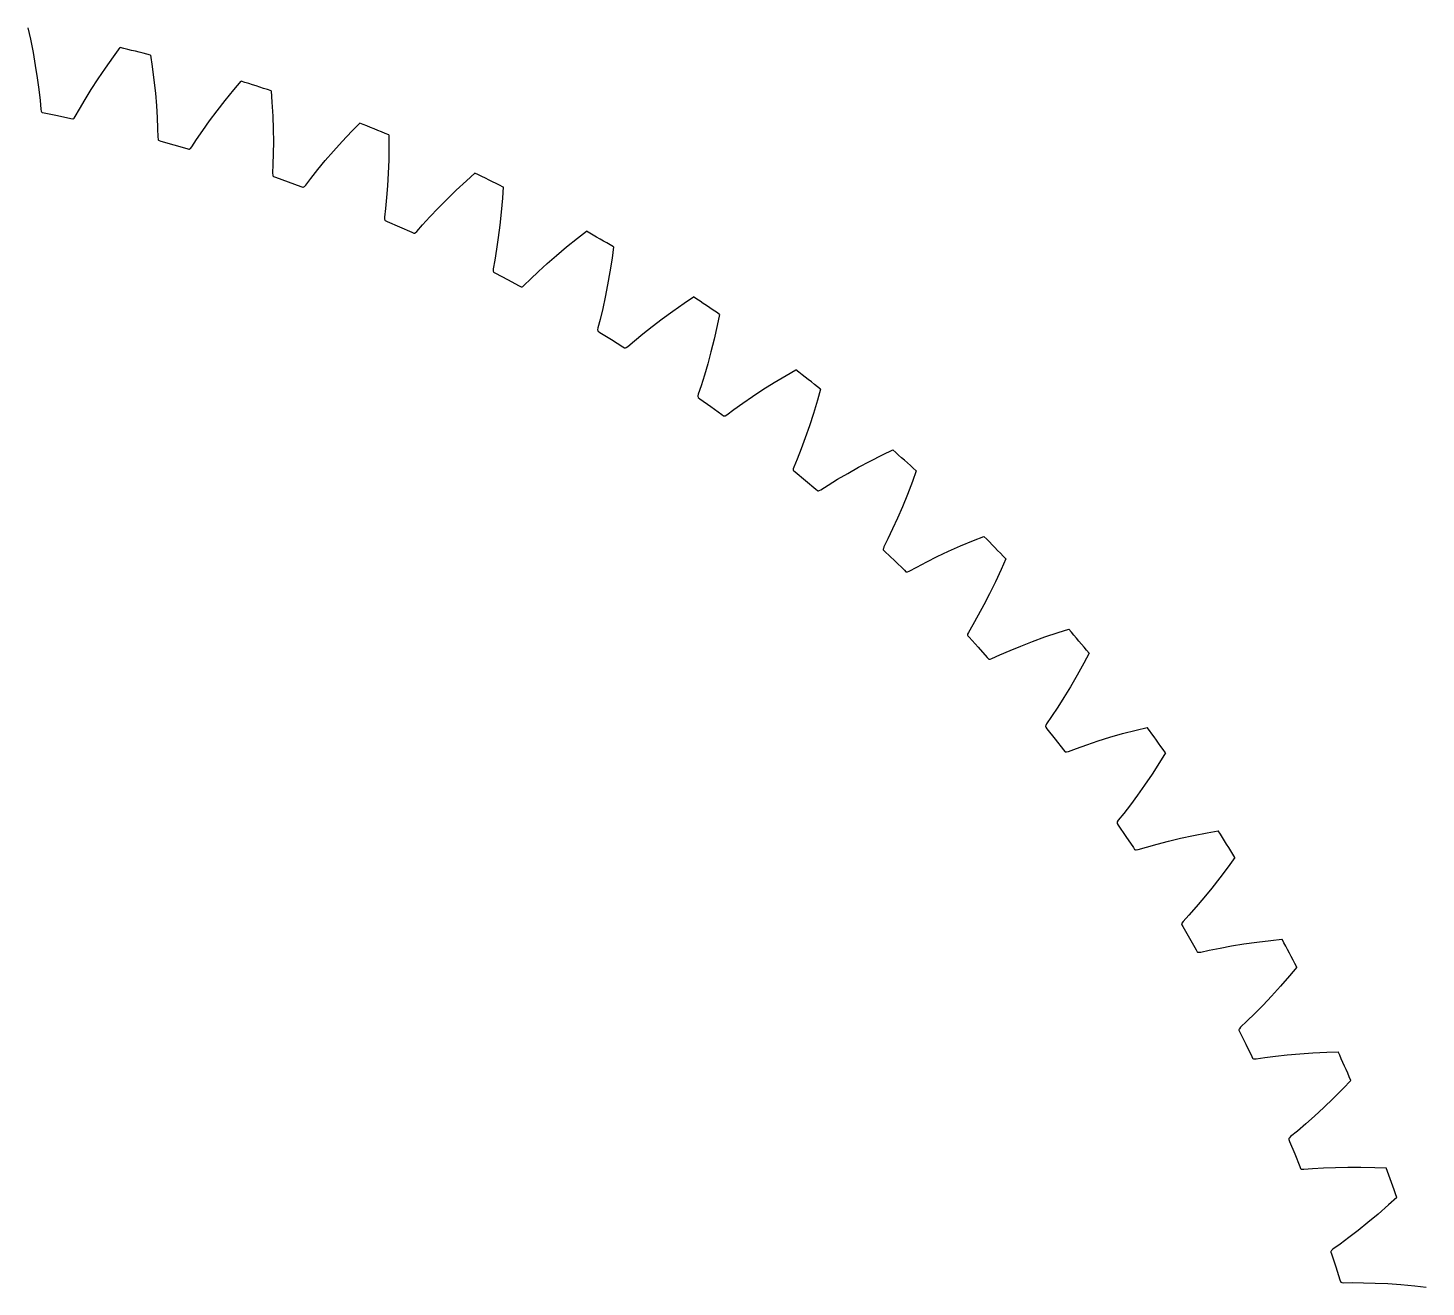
# Model space of a CAD drawing. Extents: x -46 to 53.7, y -46 to 46.
# Drawn here: x 8.38 to 44.11, y 13.07 to 45.23 of the extents above; entities that cross this region are included whole.
import ezdxf

# ---------------------------------------------------------------- set-up
doc = ezdxf.new("R2010")
doc.units = 0

msp = doc.modelspace()

# ---------------------------------------------------------------- linework, layer by layer
at = {"layer": 'layer1'}
for p, q in [((8.383, 45.23), (8.444, 44.947)), ((8.444, 44.947), (8.513, 44.599)), ((10.567, 44.496), (10.738, 44.729)), ((8.513, 44.599), (8.571, 44.267)), ((10.363, 44.206), (10.567, 44.496)), ((11.518, 44.535), (11.559, 44.249)), ((8.571, 44.267), (8.62, 43.952)), ((8.62, 43.952), (8.659, 43.655)), ((10.175, 43.926), (10.363, 44.206)), ((11.559, 44.249), (11.603, 43.896)), ((8.659, 43.655), (8.691, 43.374)), ((9.845, 43.403), (10.002, 43.658)), ((10.002, 43.658), (10.175, 43.926)), ((11.603, 43.896), (11.638, 43.561)), ((13.421, 43.375), (13.645, 43.65)), ((13.645, 43.65), (13.832, 43.871)), ((14.596, 43.623), (14.618, 43.334)), ((8.691, 43.374), (8.711, 43.152)), ((9.703, 43.159), (9.845, 43.403)), ((11.638, 43.561), (11.665, 43.244)), ((11.665, 43.244), (11.683, 42.944)), ((13.214, 43.11), (13.421, 43.375)), ((14.618, 43.334), (14.637, 42.98)), ((8.711, 43.152), (8.722, 43.105)), ((8.722, 43.105), (8.73, 43.089)), ((8.73, 43.089), (8.739, 43.077)), ((8.739, 43.077), (8.748, 43.071)), ((8.748, 43.071), (8.8, 43.06)), ((8.8, 43.06), (9.138, 42.99)), ((9.138, 42.99), (9.475, 42.917)), ((9.475, 42.917), (9.526, 42.905)), ((9.526, 42.905), (9.538, 42.907)), ((9.538, 42.907), (9.551, 42.914)), ((9.551, 42.914), (9.564, 42.926)), ((9.564, 42.926), (9.593, 42.964)), ((9.593, 42.964), (9.703, 43.159)), ((11.683, 42.944), (11.695, 42.662)), ((13.023, 42.854), (13.214, 43.11)), ((14.637, 42.98), (14.649, 42.644)), ((11.695, 42.662), (11.7, 42.439)), ((12.69, 42.377), (12.849, 42.61)), ((12.849, 42.61), (13.023, 42.854)), ((14.649, 42.644), (14.653, 42.325)), ((16.414, 42.333), (16.657, 42.592)), ((16.657, 42.592), (16.859, 42.799)), ((11.7, 42.439), (11.708, 42.391)), ((11.708, 42.391), (11.714, 42.375)), ((11.714, 42.375), (11.722, 42.363)), ((11.722, 42.363), (11.732, 42.356)), ((11.732, 42.356), (11.782, 42.341)), ((11.782, 42.341), (12.114, 42.247)), ((12.114, 42.247), (12.445, 42.151)), ((12.521, 42.143), (12.535, 42.154)), ((12.535, 42.154), (12.567, 42.191)), ((12.567, 42.191), (12.69, 42.377)), ((14.653, 42.325), (14.651, 42.025)), ((16.189, 42.083), (16.414, 42.333)), ((17.605, 42.209), (17.6, 41.854)), ((17.604, 42.498), (17.605, 42.209)), ((12.445, 42.151), (12.496, 42.136)), ((12.496, 42.136), (12.508, 42.137)), ((12.508, 42.137), (12.521, 42.143)), ((14.651, 42.025), (14.642, 41.742)), ((15.79, 41.61), (15.981, 41.841)), ((15.981, 41.841), (16.189, 42.083)), ((17.6, 41.854), (17.588, 41.518)), ((14.642, 41.742), (14.632, 41.52)), ((14.632, 41.52), (14.636, 41.471)), ((14.636, 41.471), (14.642, 41.454)), ((14.642, 41.454), (14.649, 41.442)), ((14.649, 41.442), (14.658, 41.434)), ((15.615, 41.388), (15.79, 41.61)), ((17.588, 41.518), (17.57, 41.2)), ((19.588, 41.326), (19.803, 41.519)), ((14.658, 41.434), (14.707, 41.416)), ((14.707, 41.416), (15.032, 41.299)), ((15.032, 41.299), (15.355, 41.18)), ((15.355, 41.18), (15.405, 41.162)), ((15.405, 41.162), (15.417, 41.162)), ((15.417, 41.162), (15.43, 41.167)), ((15.43, 41.167), (15.445, 41.177)), ((15.445, 41.177), (15.479, 41.211)), ((15.479, 41.211), (15.615, 41.388)), ((17.57, 41.2), (17.546, 40.9)), ((19.085, 40.851), (19.327, 41.085)), ((19.327, 41.085), (19.588, 41.326)), ((20.525, 41.167), (20.506, 40.878)), ((17.546, 40.9), (17.519, 40.619)), ((18.861, 40.625), (19.085, 40.851)), ((20.506, 40.878), (20.476, 40.525)), ((17.519, 40.619), (17.493, 40.398)), ((17.493, 40.398), (17.494, 40.349)), ((18.464, 40.198), (18.654, 40.407)), ((18.654, 40.407), (18.861, 40.625)), ((20.476, 40.525), (20.441, 40.19)), ((17.494, 40.349), (17.498, 40.332)), ((17.498, 40.332), (17.504, 40.319)), ((17.504, 40.319), (17.512, 40.311)), ((17.512, 40.311), (17.561, 40.289)), ((17.561, 40.289), (17.876, 40.15)), ((17.876, 40.15), (18.191, 40.009)), ((18.28, 39.999), (18.316, 40.031)), ((18.316, 40.031), (18.464, 40.198)), ((20.441, 40.19), (20.401, 39.874)), ((22.423, 39.859), (22.651, 40.037)), ((18.191, 40.009), (18.239, 39.987)), ((18.239, 39.987), (18.251, 39.987)), ((18.251, 39.987), (18.264, 39.991)), ((18.264, 39.991), (18.28, 39.999)), ((20.401, 39.874), (20.357, 39.577)), ((22.146, 39.637), (22.423, 39.859)), ((20.309, 39.298), (20.268, 39.079)), ((20.357, 39.577), (20.309, 39.298)), ((21.649, 39.21), (21.888, 39.42)), ((21.888, 39.42), (22.146, 39.637)), ((23.308, 39.348), (23.253, 38.998)), ((23.347, 39.635), (23.308, 39.348)), ((20.268, 39.079), (20.266, 39.031)), ((20.266, 39.031), (20.268, 39.013)), ((20.268, 39.013), (20.274, 39)), ((20.274, 39), (20.281, 38.991)), ((20.281, 38.991), (20.328, 38.966)), ((20.328, 38.966), (20.633, 38.806)), ((21.223, 38.813), (21.427, 39.008)), ((21.427, 39.008), (21.649, 39.21)), ((23.253, 38.998), (23.195, 38.666)), ((20.633, 38.806), (20.937, 38.643)), ((20.937, 38.643), (20.984, 38.618)), ((20.984, 38.618), (20.995, 38.616)), ((20.995, 38.616), (21.009, 38.619)), ((21.009, 38.619), (21.026, 38.627)), ((21.026, 38.627), (21.064, 38.656)), ((21.064, 38.656), (21.223, 38.813)), ((23.195, 38.666), (23.132, 38.353)), ((23.132, 38.353), (23.068, 38.06)), ((25.149, 38.198), (25.389, 38.359)), ((23.068, 38.06), (23.001, 37.786)), ((24.585, 37.797), (24.857, 37.995)), ((24.857, 37.995), (25.149, 38.198)), ((26.055, 37.91), (25.996, 37.627)), ((22.945, 37.57), (22.939, 37.522)), ((22.939, 37.522), (22.94, 37.504)), ((23.001, 37.786), (22.945, 37.57)), ((24.096, 37.418), (24.331, 37.604)), ((24.331, 37.604), (24.585, 37.797)), ((25.996, 37.627), (25.917, 37.28)), ((22.94, 37.504), (22.945, 37.491)), ((22.945, 37.491), (22.952, 37.481)), ((22.952, 37.481), (22.997, 37.453)), ((22.997, 37.453), (23.29, 37.272)), ((23.29, 37.272), (23.582, 37.088)), ((23.709, 37.092), (23.879, 37.238)), ((23.879, 37.238), (24.096, 37.418)), ((25.917, 37.28), (25.835, 36.954)), ((23.582, 37.088), (23.626, 37.06)), ((23.626, 37.06), (23.638, 37.057)), ((23.638, 37.057), (23.652, 37.06)), ((23.652, 37.06), (23.669, 37.066)), ((23.669, 37.066), (23.709, 37.092)), ((25.835, 36.954), (25.752, 36.646)), ((25.752, 36.646), (25.667, 36.359)), ((27.752, 36.351), (28.003, 36.494)), ((25.581, 36.089), (25.51, 35.878)), ((25.667, 36.359), (25.581, 36.089)), ((27.162, 35.99), (27.447, 36.169)), ((27.447, 36.169), (27.752, 36.351)), ((25.51, 35.878), (25.501, 35.831)), ((25.501, 35.831), (25.501, 35.813)), ((25.501, 35.813), (25.504, 35.799)), ((25.504, 35.799), (25.511, 35.789)), ((25.511, 35.789), (25.554, 35.758)), ((25.554, 35.758), (25.833, 35.556)), ((26.648, 35.646), (26.895, 35.815)), ((26.895, 35.815), (27.162, 35.99)), ((28.636, 36), (28.557, 35.722)), ((25.833, 35.556), (26.111, 35.353)), ((26.239, 35.348), (26.418, 35.481)), ((26.418, 35.481), (26.648, 35.646)), ((28.454, 35.382), (28.35, 35.062)), ((28.557, 35.722), (28.454, 35.382)), ((26.111, 35.353), (26.154, 35.321)), ((26.154, 35.321), (26.165, 35.318)), ((26.165, 35.318), (26.18, 35.319)), ((26.18, 35.319), (26.197, 35.325)), ((26.197, 35.325), (26.239, 35.348)), ((28.35, 35.062), (28.245, 34.761)), ((28.245, 34.761), (28.14, 34.48)), ((28.14, 34.48), (28.036, 34.217)), ((29.903, 34.166), (30.22, 34.326)), ((30.22, 34.326), (30.48, 34.452)), ((27.938, 33.964), (27.937, 33.947)), ((27.937, 33.947), (27.939, 33.932)), ((27.95, 34.011), (27.938, 33.964)), ((28.036, 34.217), (27.95, 34.011)), ((29.328, 33.852), (29.606, 34.008)), ((29.606, 34.008), (29.903, 34.166)), ((27.939, 33.932), (27.945, 33.922)), ((27.945, 33.922), (27.986, 33.888)), ((27.986, 33.888), (28.251, 33.668)), ((28.251, 33.668), (28.514, 33.445)), ((28.829, 33.552), (29.069, 33.7)), ((29.069, 33.7), (29.328, 33.852)), ((30.98, 33.642), (30.853, 33.311)), ((31.077, 33.915), (30.98, 33.642)), ((28.514, 33.445), (28.554, 33.411)), ((28.554, 33.411), (28.565, 33.407)), ((28.565, 33.407), (28.58, 33.407)), ((28.58, 33.407), (28.597, 33.411)), ((28.597, 33.411), (28.641, 33.432)), ((28.641, 33.432), (28.829, 33.552)), ((30.853, 33.311), (30.727, 32.999)), ((30.727, 32.999), (30.601, 32.706)), ((30.601, 32.706), (30.477, 32.433)), ((30.355, 32.178), (30.255, 31.978)), ((30.477, 32.433), (30.355, 32.178)), ((32.541, 32.135), (32.809, 32.242)), ((30.239, 31.933), (30.237, 31.915)), ((30.237, 31.915), (30.238, 31.901)), ((30.238, 31.901), (30.243, 31.89)), ((30.255, 31.978), (30.239, 31.933)), ((30.243, 31.89), (30.281, 31.854)), ((30.281, 31.854), (30.53, 31.615)), ((31.618, 31.724), (31.906, 31.86)), ((31.906, 31.86), (32.214, 31.997)), ((32.214, 31.997), (32.541, 32.135)), ((30.53, 31.615), (30.777, 31.375)), ((30.903, 31.352), (31.099, 31.459)), ((31.099, 31.459), (31.349, 31.59)), ((31.349, 31.59), (31.618, 31.724)), ((33.367, 31.664), (33.251, 31.399)), ((30.777, 31.375), (30.815, 31.338)), ((30.815, 31.338), (30.826, 31.333)), ((30.826, 31.333), (30.84, 31.332)), ((30.84, 31.332), (30.858, 31.335)), ((30.858, 31.335), (30.903, 31.352)), ((33.251, 31.399), (33.102, 31.077)), ((32.954, 30.775), (32.808, 30.491)), ((33.102, 31.077), (32.954, 30.775)), ((32.808, 30.491), (32.665, 30.228)), ((32.665, 30.228), (32.525, 29.982)), ((32.393, 29.746), (32.389, 29.728)), ((32.389, 29.728), (32.39, 29.714)), ((32.39, 29.714), (32.394, 29.703)), ((32.412, 29.79), (32.393, 29.746)), ((32.394, 29.703), (32.43, 29.664)), ((32.525, 29.982), (32.412, 29.79)), ((32.43, 29.664), (32.661, 29.408)), ((34.051, 29.557), (34.367, 29.672)), ((34.367, 29.672), (34.703, 29.787)), ((34.703, 29.787), (34.978, 29.875)), ((32.661, 29.408), (32.891, 29.151)), ((33.218, 29.213), (33.477, 29.327)), ((33.477, 29.327), (33.754, 29.441)), ((33.754, 29.441), (34.051, 29.557)), ((32.891, 29.151), (32.926, 29.112)), ((32.926, 29.112), (32.937, 29.106)), ((32.937, 29.106), (32.951, 29.104)), ((32.951, 29.104), (32.969, 29.106)), ((32.969, 29.106), (33.015, 29.12)), ((33.015, 29.12), (33.218, 29.213)), ((35.36, 29.004), (35.189, 28.693)), ((35.495, 29.259), (35.36, 29.004)), ((35.189, 28.693), (35.02, 28.401)), ((35.02, 28.401), (34.855, 28.129)), ((34.694, 27.875), (34.538, 27.64)), ((34.855, 28.129), (34.694, 27.875)), ((34.538, 27.64), (34.411, 27.457)), ((34.389, 27.414), (34.384, 27.396)), ((34.384, 27.396), (34.384, 27.382)), ((34.384, 27.382), (34.387, 27.371)), ((34.387, 27.371), (34.42, 27.329)), ((34.411, 27.457), (34.389, 27.414)), ((34.42, 27.329), (34.633, 27.058)), ((36.03, 27.109), (36.353, 27.202)), ((36.353, 27.202), (36.696, 27.293)), ((36.696, 27.293), (36.977, 27.362)), ((34.633, 27.058), (34.844, 26.786)), ((34.966, 26.746), (35.175, 26.825)), ((35.175, 26.825), (35.441, 26.92)), ((35.441, 26.92), (35.725, 27.015)), ((35.725, 27.015), (36.03, 27.109)), ((34.844, 26.786), (34.877, 26.744)), ((34.877, 26.744), (34.887, 26.738)), ((34.887, 26.738), (34.901, 26.735)), ((34.901, 26.735), (34.919, 26.735)), ((34.919, 26.735), (34.966, 26.746)), ((37.297, 26.466), (37.105, 26.168)), ((37.45, 26.712), (37.297, 26.466)), ((37.105, 26.168), (36.916, 25.889)), ((36.916, 25.889), (36.732, 25.629)), ((36.554, 25.387), (36.382, 25.164)), ((36.732, 25.629), (36.554, 25.387)), ((36.382, 25.164), (36.242, 24.989)), ((36.212, 24.931), (36.21, 24.917)), ((36.21, 24.917), (36.213, 24.905)), ((36.217, 24.948), (36.212, 24.931)), ((36.213, 24.905), (36.242, 24.862)), ((36.242, 24.989), (36.217, 24.948)), ((36.242, 24.862), (36.436, 24.577)), ((38.162, 24.6), (38.511, 24.667)), ((38.511, 24.667), (38.796, 24.716)), ((36.436, 24.577), (36.628, 24.29)), ((36.746, 24.242), (36.96, 24.306)), ((36.96, 24.306), (37.232, 24.382)), ((37.232, 24.382), (37.523, 24.457)), ((37.523, 24.457), (37.833, 24.53)), ((37.833, 24.53), (38.162, 24.6)), ((36.628, 24.29), (36.657, 24.246)), ((36.657, 24.246), (36.667, 24.239)), ((36.667, 24.239), (36.681, 24.235)), ((36.681, 24.235), (36.699, 24.235)), ((36.699, 24.235), (36.746, 24.242)), ((39.222, 24.035), (39.053, 23.8)), ((39.053, 23.8), (38.84, 23.516)), ((38.632, 23.251), (38.431, 23.004)), ((38.84, 23.516), (38.632, 23.251)), ((38.431, 23.004), (38.236, 22.776)), ((38.048, 22.565), (37.897, 22.4)), ((38.236, 22.776), (38.048, 22.565)), ((37.862, 22.344), (37.86, 22.33)), ((37.86, 22.33), (37.862, 22.319)), ((37.869, 22.361), (37.862, 22.344)), ((37.862, 22.319), (37.888, 22.273)), ((37.897, 22.4), (37.869, 22.361)), ((37.888, 22.273), (38.062, 21.975)), ((38.062, 21.975), (38.233, 21.676)), ((39.137, 21.78), (39.452, 21.831)), ((39.452, 21.831), (39.785, 21.878)), ((39.785, 21.878), (40.138, 21.921)), ((40.138, 21.921), (40.425, 21.95)), ((38.233, 21.676), (38.259, 21.63)), ((38.259, 21.63), (38.269, 21.622)), ((38.269, 21.622), (38.282, 21.618)), ((38.282, 21.618), (38.3, 21.616)), ((38.3, 21.616), (38.348, 21.62)), ((38.348, 21.62), (38.566, 21.668)), ((38.566, 21.668), (38.842, 21.726)), ((38.842, 21.726), (39.137, 21.78)), ((40.803, 21.24), (40.618, 21.018)), ((40.385, 20.749), (40.16, 20.499)), ((40.618, 21.018), (40.385, 20.749)), ((40.16, 20.499), (39.942, 20.267)), ((39.732, 20.053), (39.53, 19.855)), ((39.942, 20.267), (39.732, 20.053)), ((39.329, 19.649), (39.325, 19.635)), ((39.337, 19.665), (39.329, 19.649)), ((39.367, 19.702), (39.337, 19.665)), ((39.53, 19.855), (39.367, 19.702)), ((39.325, 19.635), (39.326, 19.623)), ((39.326, 19.623), (39.35, 19.576)), ((39.35, 19.576), (39.502, 19.266)), ((39.502, 19.266), (39.652, 18.956)), ((39.652, 18.956), (39.675, 18.908)), ((39.983, 18.925), (40.263, 18.963)), ((40.263, 18.963), (40.561, 18.997)), ((40.561, 18.997), (40.879, 19.026)), ((40.879, 19.026), (41.215, 19.05)), ((41.215, 19.05), (41.569, 19.067)), ((41.569, 19.067), (41.858, 19.076)), ((39.675, 18.908), (39.684, 18.9)), ((39.684, 18.9), (39.697, 18.895)), ((39.697, 18.895), (39.714, 18.891)), ((39.714, 18.891), (39.763, 18.892)), ((39.763, 18.892), (39.983, 18.925)), ((42.185, 18.342), (41.985, 18.133)), ((41.735, 17.882), (41.492, 17.648)), ((41.985, 18.133), (41.735, 17.882)), ((41.492, 17.648), (41.258, 17.432)), ((41.034, 17.233), (40.818, 17.05)), ((41.258, 17.432), (41.034, 17.233)), ((40.604, 16.858), (40.599, 16.844)), ((40.599, 16.844), (40.599, 16.832)), ((40.599, 16.832), (40.619, 16.783)), ((40.613, 16.873), (40.604, 16.858)), ((40.646, 16.908), (40.613, 16.873)), ((40.818, 17.05), (40.646, 16.908)), ((40.619, 16.783), (40.75, 16.464)), ((40.75, 16.464), (40.878, 16.144)), ((40.878, 16.144), (40.897, 16.095)), ((40.897, 16.095), (40.905, 16.086)), ((40.905, 16.086), (40.918, 16.079)), ((40.918, 16.079), (40.935, 16.075)), ((40.984, 16.072), (41.206, 16.09)), ((41.206, 16.09), (41.488, 16.108)), ((41.488, 16.108), (41.788, 16.121)), ((41.788, 16.121), (42.106, 16.128)), ((42.106, 16.128), (42.443, 16.128)), ((42.443, 16.128), (42.798, 16.121)), ((42.798, 16.121), (43.087, 16.11)), ((40.935, 16.075), (40.984, 16.072)), ((43.148, 15.161), (42.88, 14.927)), ((43.362, 15.355), (43.148, 15.161)), ((42.622, 14.711), (42.374, 14.511)), ((42.88, 14.927), (42.622, 14.711)), ((42.136, 14.328), (41.908, 14.161)), ((42.374, 14.511), (42.136, 14.328)), ((41.681, 13.984), (41.675, 13.971)), ((41.675, 13.971), (41.675, 13.959)), ((41.675, 13.959), (41.691, 13.909)), ((41.691, 13.999), (41.681, 13.984)), ((41.726, 14.032), (41.691, 13.999)), ((41.908, 14.161), (41.726, 14.032)), ((41.691, 13.909), (41.799, 13.581)), ((41.799, 13.581), (41.904, 13.253)), ((41.904, 13.253), (41.92, 13.203)), ((41.92, 13.203), (41.928, 13.193)), ((41.928, 13.193), (41.94, 13.186)), ((41.94, 13.186), (41.957, 13.18)), ((41.957, 13.18), (42.005, 13.174)), ((42.005, 13.174), (42.228, 13.177)), ((42.228, 13.177), (42.511, 13.175)), ((42.511, 13.175), (42.81, 13.167)), ((42.81, 13.167), (43.129, 13.152)), ((43.129, 13.152), (43.465, 13.128)), ((43.465, 13.128), (43.818, 13.096)), ((43.818, 13.096), (44.106, 13.065))]:
    msp.add_line(p, q, dxfattribs=at)
for start, end in [(75.4996, 76.5004), (71.4996, 72.5004), (67.4996, 68.5004), (63.4996, 64.5004), (59.4996, 60.5004), (55.4996, 56.5004), (51.4996, 52.5004), (47.4996, 48.5004), (43.4996, 44.5004), (39.4996, 40.5004), (35.4996, 36.5004), (31.4996, 32.5004), (27.4996, 28.5004), (23.4996, 24.5004), (19.4996, 20.5004)]:
    msp.add_arc((0, 0), 46, start, end, dxfattribs=at)
at = {"layer": 'layer3'}
for p, q in [((8.383, 45.23), (8.444, 44.947)), ((8.444, 44.947), (8.513, 44.599)), ((10.567, 44.496), (10.738, 44.729)), ((8.513, 44.599), (8.571, 44.267)), ((10.363, 44.206), (10.567, 44.496)), ((11.518, 44.535), (11.559, 44.249)), ((8.571, 44.267), (8.62, 43.952)), ((8.62, 43.952), (8.659, 43.655)), ((10.175, 43.926), (10.363, 44.206)), ((11.559, 44.249), (11.603, 43.896)), ((8.659, 43.655), (8.691, 43.374)), ((9.845, 43.403), (10.002, 43.658)), ((10.002, 43.658), (10.175, 43.926)), ((11.603, 43.896), (11.638, 43.561)), ((13.421, 43.375), (13.645, 43.65)), ((13.645, 43.65), (13.832, 43.871)), ((14.596, 43.623), (14.618, 43.334)), ((8.691, 43.374), (8.711, 43.152)), ((9.703, 43.159), (9.845, 43.403)), ((11.638, 43.561), (11.665, 43.244)), ((11.665, 43.244), (11.683, 42.944)), ((13.214, 43.11), (13.421, 43.375)), ((14.618, 43.334), (14.637, 42.98)), ((8.711, 43.152), (8.722, 43.105)), ((8.722, 43.105), (8.73, 43.089)), ((8.73, 43.089), (8.739, 43.077)), ((8.739, 43.077), (8.748, 43.071)), ((8.748, 43.071), (8.8, 43.06)), ((8.8, 43.06), (9.138, 42.99)), ((9.138, 42.99), (9.475, 42.917)), ((9.475, 42.917), (9.526, 42.905)), ((9.526, 42.905), (9.538, 42.907)), ((9.538, 42.907), (9.551, 42.914)), ((9.551, 42.914), (9.564, 42.926)), ((9.564, 42.926), (9.593, 42.964)), ((9.593, 42.964), (9.703, 43.159)), ((11.683, 42.944), (11.695, 42.662)), ((13.023, 42.854), (13.214, 43.11)), ((14.637, 42.98), (14.649, 42.644)), ((11.695, 42.662), (11.7, 42.439)), ((12.69, 42.377), (12.849, 42.61)), ((12.849, 42.61), (13.023, 42.854)), ((14.649, 42.644), (14.653, 42.325)), ((16.414, 42.333), (16.657, 42.592)), ((16.657, 42.592), (16.859, 42.799)), ((11.7, 42.439), (11.708, 42.391)), ((11.708, 42.391), (11.714, 42.375)), ((11.714, 42.375), (11.722, 42.363)), ((11.722, 42.363), (11.732, 42.356)), ((11.732, 42.356), (11.782, 42.341)), ((11.782, 42.341), (12.114, 42.247)), ((12.114, 42.247), (12.445, 42.151)), ((12.521, 42.143), (12.535, 42.154)), ((12.535, 42.154), (12.567, 42.191)), ((12.567, 42.191), (12.69, 42.377)), ((14.653, 42.325), (14.651, 42.025)), ((16.189, 42.083), (16.414, 42.333)), ((17.605, 42.209), (17.6, 41.854)), ((17.604, 42.498), (17.605, 42.209)), ((12.445, 42.151), (12.496, 42.136)), ((12.496, 42.136), (12.508, 42.137)), ((12.508, 42.137), (12.521, 42.143)), ((14.651, 42.025), (14.642, 41.742)), ((15.79, 41.61), (15.981, 41.841)), ((15.981, 41.841), (16.189, 42.083)), ((17.6, 41.854), (17.588, 41.518)), ((14.642, 41.742), (14.632, 41.52)), ((14.632, 41.52), (14.636, 41.471)), ((14.636, 41.471), (14.642, 41.454)), ((14.642, 41.454), (14.649, 41.442)), ((14.649, 41.442), (14.658, 41.434)), ((15.615, 41.388), (15.79, 41.61)), ((17.588, 41.518), (17.57, 41.2)), ((19.588, 41.326), (19.803, 41.519)), ((14.658, 41.434), (14.707, 41.416)), ((14.707, 41.416), (15.032, 41.299)), ((15.032, 41.299), (15.355, 41.18)), ((15.355, 41.18), (15.405, 41.162)), ((15.405, 41.162), (15.417, 41.162)), ((15.417, 41.162), (15.43, 41.167)), ((15.43, 41.167), (15.445, 41.177)), ((15.445, 41.177), (15.479, 41.211)), ((15.479, 41.211), (15.615, 41.388)), ((17.57, 41.2), (17.546, 40.9)), ((19.085, 40.851), (19.327, 41.085)), ((19.327, 41.085), (19.588, 41.326)), ((20.525, 41.167), (20.506, 40.878)), ((17.546, 40.9), (17.519, 40.619)), ((18.861, 40.625), (19.085, 40.851)), ((20.506, 40.878), (20.476, 40.525)), ((17.519, 40.619), (17.493, 40.398)), ((17.493, 40.398), (17.494, 40.349)), ((18.464, 40.198), (18.654, 40.407)), ((18.654, 40.407), (18.861, 40.625)), ((20.476, 40.525), (20.441, 40.19)), ((17.494, 40.349), (17.498, 40.332)), ((17.498, 40.332), (17.504, 40.319)), ((17.504, 40.319), (17.512, 40.311)), ((17.512, 40.311), (17.561, 40.289)), ((17.561, 40.289), (17.876, 40.15)), ((17.876, 40.15), (18.191, 40.009)), ((18.28, 39.999), (18.316, 40.031)), ((18.316, 40.031), (18.464, 40.198)), ((20.441, 40.19), (20.401, 39.874)), ((22.423, 39.859), (22.651, 40.037)), ((18.191, 40.009), (18.239, 39.987)), ((18.239, 39.987), (18.251, 39.987)), ((18.251, 39.987), (18.264, 39.991)), ((18.264, 39.991), (18.28, 39.999)), ((20.401, 39.874), (20.357, 39.577)), ((22.146, 39.637), (22.423, 39.859)), ((20.309, 39.298), (20.268, 39.079)), ((20.357, 39.577), (20.309, 39.298)), ((21.649, 39.21), (21.888, 39.42)), ((21.888, 39.42), (22.146, 39.637)), ((23.308, 39.348), (23.253, 38.998)), ((23.347, 39.635), (23.308, 39.348)), ((20.268, 39.079), (20.266, 39.031)), ((20.266, 39.031), (20.268, 39.013)), ((20.268, 39.013), (20.274, 39)), ((20.274, 39), (20.281, 38.991)), ((20.281, 38.991), (20.328, 38.966)), ((20.328, 38.966), (20.633, 38.806)), ((21.223, 38.813), (21.427, 39.008)), ((21.427, 39.008), (21.649, 39.21)), ((23.253, 38.998), (23.195, 38.666)), ((20.633, 38.806), (20.937, 38.643)), ((20.937, 38.643), (20.984, 38.618)), ((20.984, 38.618), (20.995, 38.616)), ((20.995, 38.616), (21.009, 38.619)), ((21.009, 38.619), (21.026, 38.627)), ((21.026, 38.627), (21.064, 38.656)), ((21.064, 38.656), (21.223, 38.813)), ((23.195, 38.666), (23.132, 38.353)), ((23.132, 38.353), (23.068, 38.06)), ((25.149, 38.198), (25.389, 38.359)), ((23.068, 38.06), (23.001, 37.786)), ((24.585, 37.797), (24.857, 37.995)), ((24.857, 37.995), (25.149, 38.198)), ((26.055, 37.91), (25.996, 37.627)), ((22.945, 37.57), (22.939, 37.522)), ((22.939, 37.522), (22.94, 37.504)), ((23.001, 37.786), (22.945, 37.57)), ((24.096, 37.418), (24.331, 37.604)), ((24.331, 37.604), (24.585, 37.797)), ((25.996, 37.627), (25.917, 37.28)), ((22.94, 37.504), (22.945, 37.491)), ((22.945, 37.491), (22.952, 37.481)), ((22.952, 37.481), (22.997, 37.453)), ((22.997, 37.453), (23.29, 37.272)), ((23.29, 37.272), (23.582, 37.088)), ((23.709, 37.092), (23.879, 37.238)), ((23.879, 37.238), (24.096, 37.418)), ((25.917, 37.28), (25.835, 36.954)), ((23.582, 37.088), (23.626, 37.06)), ((23.626, 37.06), (23.638, 37.057)), ((23.638, 37.057), (23.652, 37.06)), ((23.652, 37.06), (23.669, 37.066)), ((23.669, 37.066), (23.709, 37.092)), ((25.835, 36.954), (25.752, 36.646)), ((25.752, 36.646), (25.667, 36.359)), ((27.752, 36.351), (28.003, 36.494)), ((25.581, 36.089), (25.51, 35.878)), ((25.667, 36.359), (25.581, 36.089)), ((27.162, 35.99), (27.447, 36.169)), ((27.447, 36.169), (27.752, 36.351)), ((25.51, 35.878), (25.501, 35.831)), ((25.501, 35.831), (25.501, 35.813)), ((25.501, 35.813), (25.504, 35.799)), ((25.504, 35.799), (25.511, 35.789)), ((25.511, 35.789), (25.554, 35.758)), ((25.554, 35.758), (25.833, 35.556)), ((26.648, 35.646), (26.895, 35.815)), ((26.895, 35.815), (27.162, 35.99)), ((28.636, 36), (28.557, 35.722)), ((25.833, 35.556), (26.111, 35.353)), ((26.239, 35.348), (26.418, 35.481)), ((26.418, 35.481), (26.648, 35.646)), ((28.454, 35.382), (28.35, 35.062)), ((28.557, 35.722), (28.454, 35.382)), ((26.111, 35.353), (26.154, 35.321)), ((26.154, 35.321), (26.165, 35.318)), ((26.165, 35.318), (26.18, 35.319)), ((26.18, 35.319), (26.197, 35.325)), ((26.197, 35.325), (26.239, 35.348)), ((28.35, 35.062), (28.245, 34.761)), ((28.245, 34.761), (28.14, 34.48)), ((28.14, 34.48), (28.036, 34.217)), ((29.903, 34.166), (30.22, 34.326)), ((30.22, 34.326), (30.48, 34.452)), ((27.938, 33.964), (27.937, 33.947)), ((27.937, 33.947), (27.939, 33.932)), ((27.95, 34.011), (27.938, 33.964)), ((28.036, 34.217), (27.95, 34.011)), ((29.328, 33.852), (29.606, 34.008)), ((29.606, 34.008), (29.903, 34.166)), ((27.939, 33.932), (27.945, 33.922)), ((27.945, 33.922), (27.986, 33.888)), ((27.986, 33.888), (28.251, 33.668)), ((28.251, 33.668), (28.514, 33.445)), ((28.829, 33.552), (29.069, 33.7)), ((29.069, 33.7), (29.328, 33.852)), ((30.98, 33.642), (30.853, 33.311)), ((31.077, 33.915), (30.98, 33.642)), ((28.514, 33.445), (28.554, 33.411)), ((28.554, 33.411), (28.565, 33.407)), ((28.565, 33.407), (28.58, 33.407)), ((28.58, 33.407), (28.597, 33.411)), ((28.597, 33.411), (28.641, 33.432)), ((28.641, 33.432), (28.829, 33.552)), ((30.853, 33.311), (30.727, 32.999)), ((30.727, 32.999), (30.601, 32.706)), ((30.601, 32.706), (30.477, 32.433)), ((30.355, 32.178), (30.255, 31.978)), ((30.477, 32.433), (30.355, 32.178)), ((32.541, 32.135), (32.809, 32.242)), ((30.239, 31.933), (30.237, 31.915)), ((30.237, 31.915), (30.238, 31.901)), ((30.238, 31.901), (30.243, 31.89)), ((30.255, 31.978), (30.239, 31.933)), ((30.243, 31.89), (30.281, 31.854)), ((30.281, 31.854), (30.53, 31.615)), ((31.618, 31.724), (31.906, 31.86)), ((31.906, 31.86), (32.214, 31.997)), ((32.214, 31.997), (32.541, 32.135)), ((30.53, 31.615), (30.777, 31.375)), ((30.903, 31.352), (31.099, 31.459)), ((31.099, 31.459), (31.349, 31.59)), ((31.349, 31.59), (31.618, 31.724)), ((33.367, 31.664), (33.251, 31.399)), ((30.777, 31.375), (30.815, 31.338)), ((30.815, 31.338), (30.826, 31.333)), ((30.826, 31.333), (30.84, 31.332)), ((30.84, 31.332), (30.858, 31.335)), ((30.858, 31.335), (30.903, 31.352)), ((33.251, 31.399), (33.102, 31.077)), ((32.954, 30.775), (32.808, 30.491)), ((33.102, 31.077), (32.954, 30.775)), ((32.808, 30.491), (32.665, 30.228)), ((32.665, 30.228), (32.525, 29.982)), ((32.393, 29.746), (32.389, 29.728)), ((32.389, 29.728), (32.39, 29.714)), ((32.39, 29.714), (32.394, 29.703)), ((32.412, 29.79), (32.393, 29.746)), ((32.394, 29.703), (32.43, 29.664)), ((32.525, 29.982), (32.412, 29.79)), ((32.43, 29.664), (32.661, 29.408)), ((34.051, 29.557), (34.367, 29.672)), ((34.367, 29.672), (34.703, 29.787)), ((34.703, 29.787), (34.978, 29.875)), ((32.661, 29.408), (32.891, 29.151)), ((33.218, 29.213), (33.477, 29.327)), ((33.477, 29.327), (33.754, 29.441)), ((33.754, 29.441), (34.051, 29.557)), ((32.891, 29.151), (32.926, 29.112)), ((32.926, 29.112), (32.937, 29.106)), ((32.937, 29.106), (32.951, 29.104)), ((32.951, 29.104), (32.969, 29.106)), ((32.969, 29.106), (33.015, 29.12)), ((33.015, 29.12), (33.218, 29.213)), ((35.36, 29.004), (35.189, 28.693)), ((35.495, 29.259), (35.36, 29.004)), ((35.189, 28.693), (35.02, 28.401)), ((35.02, 28.401), (34.855, 28.129)), ((34.694, 27.875), (34.538, 27.64)), ((34.855, 28.129), (34.694, 27.875)), ((34.538, 27.64), (34.411, 27.457)), ((34.389, 27.414), (34.384, 27.396)), ((34.384, 27.396), (34.384, 27.382)), ((34.384, 27.382), (34.387, 27.371)), ((34.387, 27.371), (34.42, 27.329)), ((34.411, 27.457), (34.389, 27.414)), ((34.42, 27.329), (34.633, 27.058)), ((36.03, 27.109), (36.353, 27.202)), ((36.353, 27.202), (36.696, 27.293)), ((36.696, 27.293), (36.977, 27.362)), ((34.633, 27.058), (34.844, 26.786)), ((34.966, 26.746), (35.175, 26.825)), ((35.175, 26.825), (35.441, 26.92)), ((35.441, 26.92), (35.725, 27.015)), ((35.725, 27.015), (36.03, 27.109)), ((34.844, 26.786), (34.877, 26.744)), ((34.877, 26.744), (34.887, 26.738)), ((34.887, 26.738), (34.901, 26.735)), ((34.901, 26.735), (34.919, 26.735)), ((34.919, 26.735), (34.966, 26.746)), ((37.297, 26.466), (37.105, 26.168)), ((37.45, 26.712), (37.297, 26.466)), ((37.105, 26.168), (36.916, 25.889)), ((36.916, 25.889), (36.732, 25.629)), ((36.554, 25.387), (36.382, 25.164)), ((36.732, 25.629), (36.554, 25.387)), ((36.382, 25.164), (36.242, 24.989)), ((36.212, 24.931), (36.21, 24.917)), ((36.21, 24.917), (36.213, 24.905)), ((36.217, 24.948), (36.212, 24.931)), ((36.213, 24.905), (36.242, 24.862)), ((36.242, 24.989), (36.217, 24.948)), ((36.242, 24.862), (36.436, 24.577)), ((38.162, 24.6), (38.511, 24.667)), ((38.511, 24.667), (38.796, 24.716)), ((36.436, 24.577), (36.628, 24.29)), ((36.746, 24.242), (36.96, 24.306)), ((36.96, 24.306), (37.232, 24.382)), ((37.232, 24.382), (37.523, 24.457)), ((37.523, 24.457), (37.833, 24.53)), ((37.833, 24.53), (38.162, 24.6)), ((36.628, 24.29), (36.657, 24.246)), ((36.657, 24.246), (36.667, 24.239)), ((36.667, 24.239), (36.681, 24.235)), ((36.681, 24.235), (36.699, 24.235)), ((36.699, 24.235), (36.746, 24.242)), ((39.222, 24.035), (39.053, 23.8)), ((39.053, 23.8), (38.84, 23.516)), ((38.632, 23.251), (38.431, 23.004)), ((38.84, 23.516), (38.632, 23.251)), ((38.431, 23.004), (38.236, 22.776)), ((38.048, 22.565), (37.897, 22.4)), ((38.236, 22.776), (38.048, 22.565)), ((37.862, 22.344), (37.86, 22.33)), ((37.86, 22.33), (37.862, 22.319)), ((37.869, 22.361), (37.862, 22.344)), ((37.862, 22.319), (37.888, 22.273)), ((37.897, 22.4), (37.869, 22.361)), ((37.888, 22.273), (38.062, 21.975)), ((38.062, 21.975), (38.233, 21.676)), ((39.137, 21.78), (39.452, 21.831)), ((39.452, 21.831), (39.785, 21.878)), ((39.785, 21.878), (40.138, 21.921)), ((40.138, 21.921), (40.425, 21.95)), ((38.233, 21.676), (38.259, 21.63)), ((38.259, 21.63), (38.269, 21.622)), ((38.269, 21.622), (38.282, 21.618)), ((38.282, 21.618), (38.3, 21.616)), ((38.3, 21.616), (38.348, 21.62)), ((38.348, 21.62), (38.566, 21.668)), ((38.566, 21.668), (38.842, 21.726)), ((38.842, 21.726), (39.137, 21.78)), ((40.803, 21.24), (40.618, 21.018)), ((40.385, 20.749), (40.16, 20.499)), ((40.618, 21.018), (40.385, 20.749)), ((40.16, 20.499), (39.942, 20.267)), ((39.732, 20.053), (39.53, 19.855)), ((39.942, 20.267), (39.732, 20.053)), ((39.329, 19.649), (39.325, 19.635)), ((39.337, 19.665), (39.329, 19.649)), ((39.367, 19.702), (39.337, 19.665)), ((39.53, 19.855), (39.367, 19.702)), ((39.325, 19.635), (39.326, 19.623)), ((39.326, 19.623), (39.35, 19.576)), ((39.35, 19.576), (39.502, 19.266)), ((39.502, 19.266), (39.652, 18.956)), ((39.652, 18.956), (39.675, 18.908)), ((39.983, 18.925), (40.263, 18.963)), ((40.263, 18.963), (40.561, 18.997)), ((40.561, 18.997), (40.879, 19.026)), ((40.879, 19.026), (41.215, 19.05)), ((41.215, 19.05), (41.569, 19.067)), ((41.569, 19.067), (41.858, 19.076)), ((39.675, 18.908), (39.684, 18.9)), ((39.684, 18.9), (39.697, 18.895)), ((39.697, 18.895), (39.714, 18.891)), ((39.714, 18.891), (39.763, 18.892)), ((39.763, 18.892), (39.983, 18.925)), ((42.185, 18.342), (41.985, 18.133)), ((41.735, 17.882), (41.492, 17.648)), ((41.985, 18.133), (41.735, 17.882)), ((41.492, 17.648), (41.258, 17.432)), ((41.034, 17.233), (40.818, 17.05)), ((41.258, 17.432), (41.034, 17.233)), ((40.604, 16.858), (40.599, 16.844)), ((40.599, 16.844), (40.599, 16.832)), ((40.599, 16.832), (40.619, 16.783)), ((40.613, 16.873), (40.604, 16.858)), ((40.646, 16.908), (40.613, 16.873)), ((40.818, 17.05), (40.646, 16.908)), ((40.619, 16.783), (40.75, 16.464)), ((40.75, 16.464), (40.878, 16.144)), ((40.878, 16.144), (40.897, 16.095)), ((40.897, 16.095), (40.905, 16.086)), ((40.905, 16.086), (40.918, 16.079)), ((40.918, 16.079), (40.935, 16.075)), ((40.984, 16.072), (41.206, 16.09)), ((41.206, 16.09), (41.488, 16.108)), ((41.488, 16.108), (41.788, 16.121)), ((41.788, 16.121), (42.106, 16.128)), ((42.106, 16.128), (42.443, 16.128)), ((42.443, 16.128), (42.798, 16.121)), ((42.798, 16.121), (43.087, 16.11)), ((40.935, 16.075), (40.984, 16.072)), ((43.148, 15.161), (42.88, 14.927)), ((43.362, 15.355), (43.148, 15.161)), ((42.622, 14.711), (42.374, 14.511)), ((42.88, 14.927), (42.622, 14.711)), ((42.136, 14.328), (41.908, 14.161)), ((42.374, 14.511), (42.136, 14.328)), ((41.681, 13.984), (41.675, 13.971)), ((41.675, 13.971), (41.675, 13.959)), ((41.675, 13.959), (41.691, 13.909)), ((41.691, 13.999), (41.681, 13.984)), ((41.726, 14.032), (41.691, 13.999)), ((41.908, 14.161), (41.726, 14.032)), ((41.691, 13.909), (41.799, 13.581)), ((41.799, 13.581), (41.904, 13.253)), ((41.904, 13.253), (41.92, 13.203)), ((41.92, 13.203), (41.928, 13.193)), ((41.928, 13.193), (41.94, 13.186)), ((41.94, 13.186), (41.957, 13.18)), ((41.957, 13.18), (42.005, 13.174)), ((42.005, 13.174), (42.228, 13.177)), ((42.228, 13.177), (42.511, 13.175)), ((42.511, 13.175), (42.81, 13.167)), ((42.81, 13.167), (43.129, 13.152)), ((43.129, 13.152), (43.465, 13.128)), ((43.465, 13.128), (43.818, 13.096)), ((43.818, 13.096), (44.106, 13.065))]:
    msp.add_line(p, q, dxfattribs=at)
for start, end in [(75.4996, 76.5004), (71.4996, 72.5004), (67.4996, 68.5004), (63.4996, 64.5004), (59.4996, 60.5004), (55.4996, 56.5004), (51.4996, 52.5004), (47.4996, 48.5004), (43.4996, 44.5004), (39.4996, 40.5004), (35.4996, 36.5004), (31.4996, 32.5004), (27.4996, 28.5004), (23.4996, 24.5004), (19.4996, 20.5004)]:
    msp.add_arc((0, 0), 46, start, end, dxfattribs=at)

doc.saveas('drawing.dxf')
